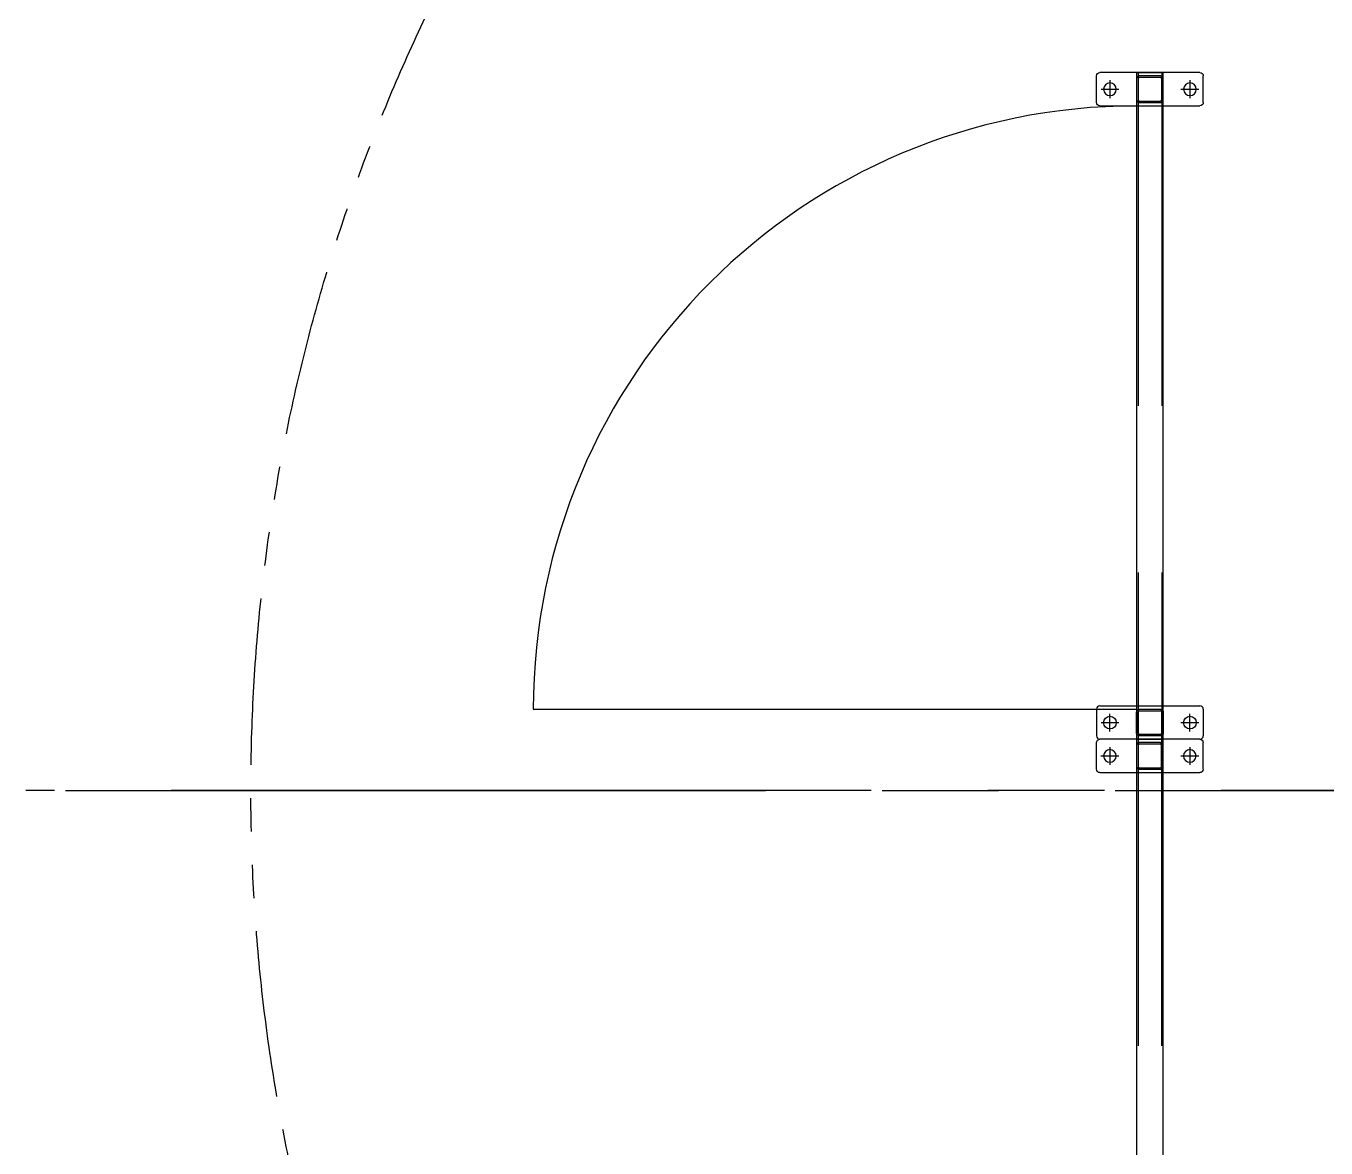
# Model space of a CAD drawing. Header units: millimetres. Extents: x 10462777 to 22643323, y 453826 to 1389191.
# Drawn here: x 11303684 to 11305635, y 582898 to 584581 of the extents above; entities that cross this region are included whole.
import ezdxf

# ---------------------------------------------------------------- set-up
doc = ezdxf.new("R2010")
doc.units = ezdxf.units.MM
doc.header["$LTSCALE"] = 200
doc.header["$MEASUREMENT"] = 0
for name, pattern in [('CENTER2', [1.125, 0.75, -0.125, 0.125, -0.125]), ('HIDDEN', [3.75, 2.5, -1.25]), ('PHANTOM', [2.5, 1.25, -0.25, 0.25, -0.25, 0.25, -0.25])]:
    doc.linetypes.add(name, pattern=pattern)
doc.layers.get('0').update_dxf_attribs({"linetype": 'CONTINUOUS'})
for name, color, linetype in [('BOM-UDEF', 3, 'CONTINUOUS'), ('CL', 3, 'CONTINUOUS'), ('DV1_DEFAULT', 7, 'CONTINUOUS'), ('HL', 2, 'HIDDEN')]:
    doc.layers.add(name, color=color, linetype=linetype)
doc.layers.add('LAYOUT', color=8, linetype='CONTINUOUS', lineweight=25)

# ---------------------------------------------------------------- blocks, each defined once
blk = doc.blocks.new('A$C7DA30AB0')
at = {"layer": 'DV1_DEFAULT', "color": 1, "linetype": 'CENTER2', "ltscale": 7}
for p, q in [((5992.9, 3026, 0), (0, 3026, 0)), ((59.1, 3026, 0), (6052, 3026, 0))]:
    blk.add_line(p, q, dxfattribs=at)
at = {"layer": 'LAYOUT', "color": 6, "linetype": 'PHANTOM'}
blk.add_circle((3030.4, 3026, 0), 2693, dxfattribs=at)
blk = doc.blocks.new('HS_BOM', base_point=(-55.5, -107.5))
at = {"layer": 'BOM-UDEF'}
blk.add_circle((-55.5, -107.5), 0.25, dxfattribs=at)
blk = doc.blocks.new('A$C657A6F78')
at = {"layer": 'HL'}
for p, q in [((35.4, 20), (4.6, 20)), ((0, 15.4), (0, -15.4)), ((2.3, 15.4), (2.3, -15.4)), ((35.4, 17.7), (4.6, 17.7)), ((37.7, -15.4), (37.7, 15.4)), ((40, -15.4), (40, 15.4)), ((4.6, -17.7), (35.4, -17.7)), ((4.6, -20), (35.4, -20))]:
    blk.add_line(p, q, dxfattribs=at)
for centre, radius, start, end in [((4.6, 15.4), 4.6, 90, 180), ((35.4, 15.4), 4.6, 0, 90), ((4.6, 15.4), 2.3, 90, 180), ((35.4, 15.4), 2.3, 0, 90), ((4.6, -15.4), 4.6, 180, 270), ((4.6, -15.4), 2.3, 180, 270), ((35.4, -15.4), 4.6, 270, 0), ((35.4, -15.4), 2.3, 270, 0)]:
    blk.add_arc(centre, radius, start, end, dxfattribs=at)
at = {"layer": 'HL', "rotation": 270}
blk.add_blockref('HS_BOM', (20, 18.8), dxfattribs=at)
blk = doc.blocks.new('A$C3204531D')
for p, q in [((-45, 80), (-5, 80)), ((-50, -75), (-50, 75)), ((0, 75), (0, -75)), ((-45, -80), (-5, -80))]:
    blk.add_line(p, q)
for centre in [(-25, 60), (-25, -60)]:
    blk.add_circle(centre, 9.5)
for centre, start, end in [((-45, 75), 90, 180), ((-5, 75), 0, 90), ((-45, -75), 180, 270), ((-5, -75), 270, 0)]:
    blk.add_arc(centre, 5, start, end)
at = {"layer": 'CL'}
for p, q in [((-11.6, 60), (-38.4, 60)), ((-25, 46.6), (-25, 73.4)), ((-25, -73.4), (-25, -46.6)), ((-11.6, -60), (-38.4, -60))]:
    blk.add_line(p, q, dxfattribs=at)
blk = doc.blocks.new('A$C428A389A')
for p, q in [((-95, 1000), (-95, 0)), ((-95, 1000), (-55, 1000)), ((-55, 0), (-55, 1000)), ((-1000, 45), (-95, 45)), ((-95, 0), (-55, 0))]:
    blk.add_line(p, q)
blk.add_arc((-95, 45), 905, 90, 180)
at = {"layer": 'HL'}
for p, q in [((-92.7, 1000), (-92.7, 0)), ((-57.3, 1000), (-57.3, 0))]:
    blk.add_line(p, q, dxfattribs=at)
at = {"xscale": -1, "rotation": 270}
for name, p in [('A$C3204531D', (-75, 1000)), ('A$C657A6F78', (-75, 5))]:
    blk.add_blockref(name, p, dxfattribs=at)
at = {"rotation": 270}
for name, p in [('A$C657A6F78', (-75, 995)), ('A$C3204531D', (-75, 0))]:
    blk.add_blockref(name, p, dxfattribs=at)

msp = doc.modelspace()

# ---------------------------------------------------------------- linework, layer by layer
for p, q in [((11305350.27505, 583511.18617, -0.00001), (11305350.27505, 582511.18617, -0.00001)), ((11305350.27505, 583511.18617, -0.00001), (11305390.27505, 583511.18617, -0.00001)), ((11305390.27505, 582511.18617, -0.00001), (11305390.27505, 583511.18617, -0.00001))]:
    msp.add_line(p, q)
at = {"layer": 'HL'}
for p, q in [((11305352.57505, 583551.18617, -0.00001), (11305352.57505, 582551.18617, -0.00001)), ((11305387.97505, 583551.18617, -0.00001), (11305387.97505, 582551.18617, -0.00001))]:
    msp.add_line(p, q, dxfattribs=at)

# ---------------------------------------------------------------- block references
at = {"ltscale": 10}
for name, p in [('A$C7DA30AB0', (11303684.4077, 580408.4363, 0)), ('A$C428A389A', (11305445.42855, 583511.18617, 0))]:
    msp.add_blockref(name, p, dxfattribs=at)
at = {"xscale": -1, "rotation": 270}
msp.add_blockref('A$C3204531D', (11305370.27505, 583511.18617, -0.00001), dxfattribs=at)
at = {"rotation": 270}
msp.add_blockref('A$C657A6F78', (11305370.27505, 583506.18617, -0.00001), dxfattribs=at)

doc.saveas('drawing.dxf')
